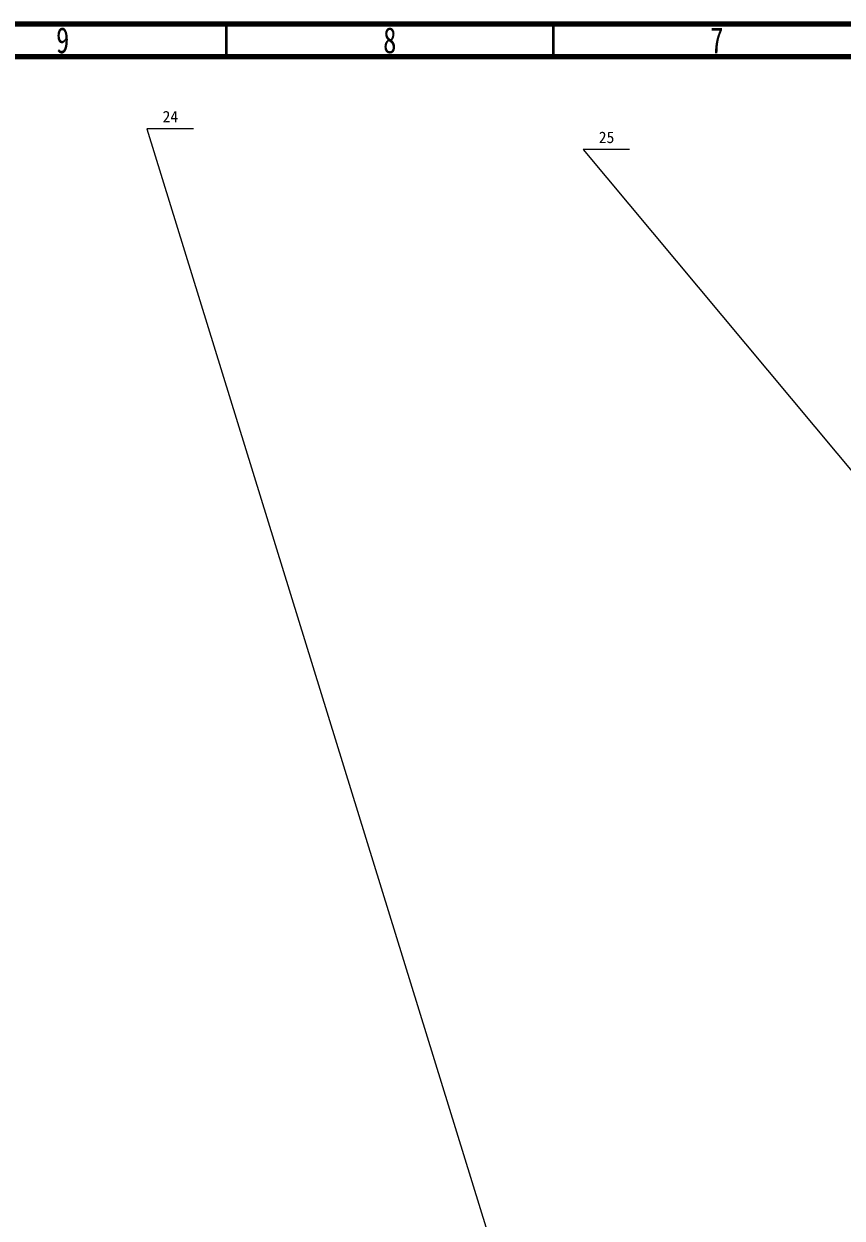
# Model space of a CAD drawing. Header units: millimetres. Extents: x 15 to 1184, y 5 to 836.
# Drawn here: x 768.5 to 893.6, y 653.5 to 836 of the extents above; entities that cross this region are included whole.
import ezdxf

# ---------------------------------------------------------------- set-up
doc = ezdxf.new("R2010")
doc.units = ezdxf.units.MM
doc.layers.get('0').update_dxf_attribs({"lineweight": 30})
doc.layers.add('AM_5', color=3, linetype='Continuous', lineweight=20)
doc.styles.add('SLDTEXTSTYLE0', font='TXT', dxfattribs={"width": 0.75})

msp = doc.modelspace()

# ---------------------------------------------------------------- linework, layer by layer
at = {"color": 7, "linetype": 'Continuous', "lineweight": 70}
for p, q in [((15, 836), (1184, 836)), ((20, 831), (1179, 831))]:
    msp.add_line(p, q, dxfattribs=at)
at = {"color": 7, "linetype": 'Continuous', "lineweight": 35}
for p, q in [((799.5, 831), (799.5, 836)), ((849.5, 831), (849.5, 836))]:
    msp.add_line(p, q, dxfattribs=at)
at = {"layer": 'AM_5'}
for points in [[(794.4489, 819.9785), (787.3315, 819.9785)], [(787.3315, 819.9785), (870.4984, 550.7339)], [(861.1214, 816.8123), (854.004, 816.8123)], [(854.004, 816.8123), (907.0063, 753.3791)]]:
    msp.add_lwpolyline(points, dxfattribs=at)

# ---------------------------------------------------------------- texts
at = {"color": 7, "linetype": 'Continuous', "lineweight": 0, "char_height": 3.9688, "attachment_point": 2, "style": 'SLDTEXTSTYLE0'}
for s, insert in [('9', (774.46, 835.4889)), ('8', (824.46, 835.4889)), ('7', (874.46, 835.4889))]:
    msp.add_mtext(s, dxfattribs=dict(at, insert=insert))
at = {"layer": 'AM_5', "color": 2, "char_height": 1.75, "width": 2.916667, "attachment_point": 1}
for s, insert in [('24', (789.7299, 822.7071)), ('25', (856.4024, 819.5409))]:
    msp.add_mtext(s, dxfattribs=dict(at, insert=insert))

doc.saveas('drawing.dxf')
